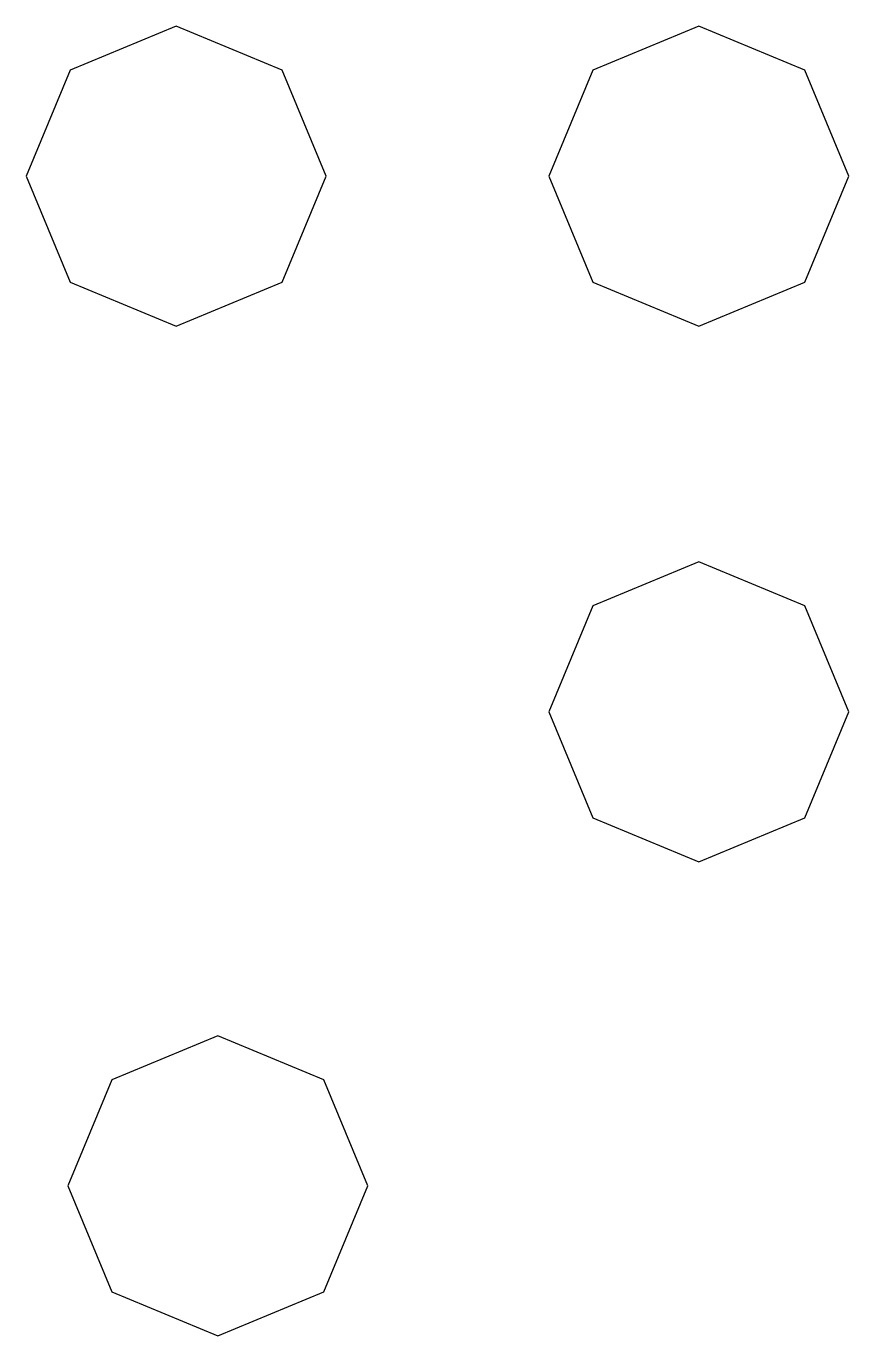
# Model space of a CAD drawing. Extents: x -4.1 to 4.8, y -6.8 to 7.3.
import ezdxf

# ---------------------------------------------------------------- set-up
doc = ezdxf.new("R2010")
doc.units = 0
doc.layers.get('0').update_dxf_attribs({"linetype": 'CONTINUOUS'})

msp = doc.modelspace()

# ---------------------------------------------------------------- linework, layer by layer
at = {"color": 7}
for points in [[(-0.841892, 5.653552), (-1.312991, 6.790885), (-2.450324, 7.261984), (-3.587657, 6.790885), (-4.058757, 5.653552), (-3.587657, 4.516219), (-2.450324, 4.045119), (-1.312991, 4.516219), (-0.841892, 5.653552)], [(4.761111, 5.653552), (4.290011, 6.790885), (3.152678, 7.261984), (2.015345, 6.790885), (1.544246, 5.653552), (2.015345, 4.516219), (3.152678, 4.045119), (4.290011, 4.516219), (4.761111, 5.653552)], [(4.761111, -0.093116), (4.290011, 1.044217), (3.152678, 1.515316), (2.015345, 1.044217), (1.544246, -0.093116), (2.015345, -1.230449), (3.152678, -1.701549), (4.290011, -1.230449), (4.761111, -0.093116)], [(-0.394811, -5.177494), (-0.86591, -4.040161), (-2.003243, -3.569061), (-3.140576, -4.040161), (-3.611676, -5.177494), (-3.140576, -6.314827), (-2.003243, -6.785926), (-0.86591, -6.314827), (-0.394811, -5.177494)]]:
    msp.add_lwpolyline(points, dxfattribs=at)

doc.saveas('drawing.dxf')
